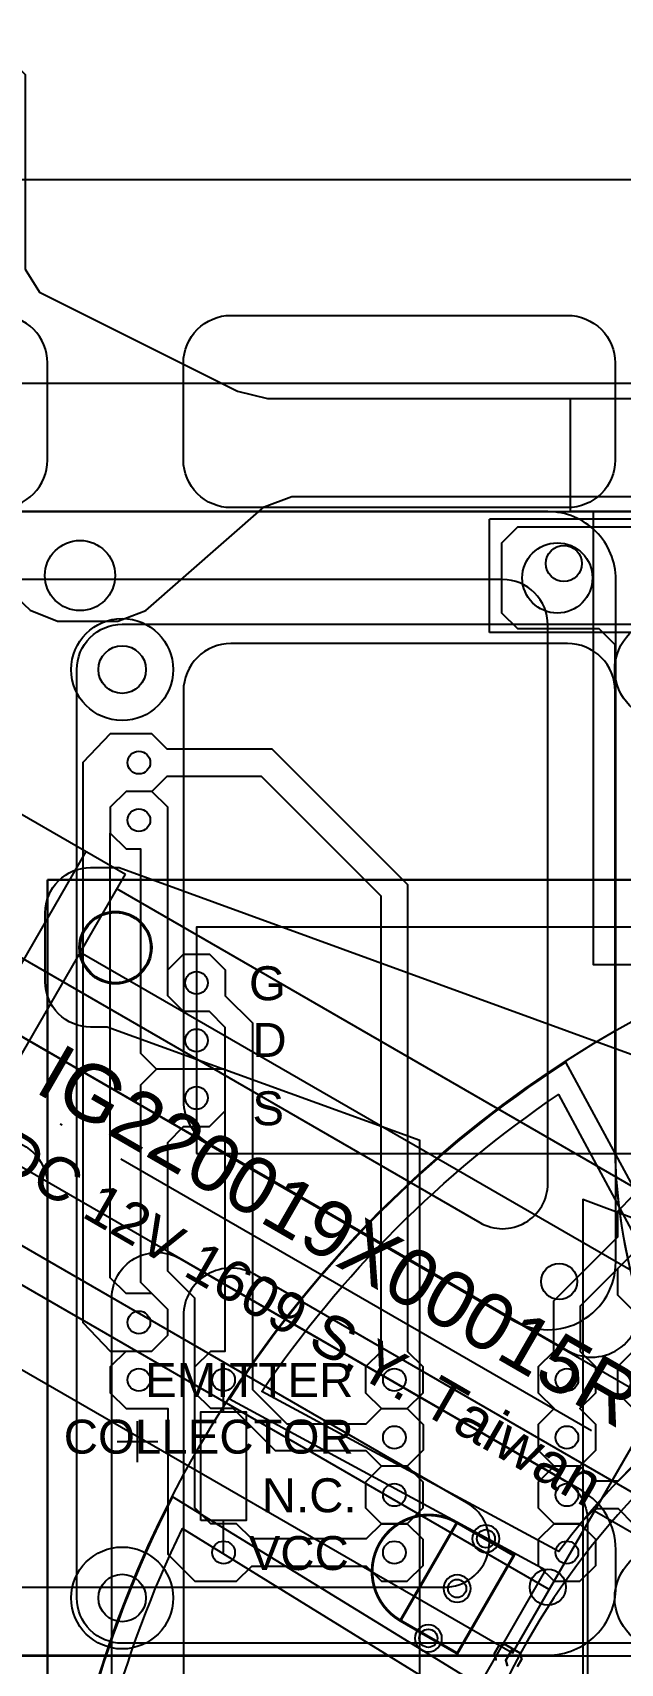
# Model space of a CAD drawing. Header units: inches. Extents: x 0 to 240, y 0 to 240.
# Drawn here: x 69.2 to 95.2, y 124.8 to 196.8 of the extents above; entities that cross this region are included whole.
import ezdxf

# ---------------------------------------------------------------- set-up
doc = ezdxf.new("R2010")
doc.units = ezdxf.units.IN
doc.header["$MEASUREMENT"] = 0
doc.linetypes.add('ACAD_ISO04W100', pattern=[30, 24, -3, 0, -3])
for name, color, linetype in [('Circuit', 30, 'Continuous'), ('Circuit注釈', 7, 'Continuous'), ('frame1', 7, 'Continuous'), ('frame2', 7, 'Continuous'), ('frame3', 7, 'Continuous'), ('frame4', 7, 'Continuous'), ('IG22', 1, 'Continuous'), ('Parts', 3, 'Continuous'), ('TopMarker', 7, 'Continuous')]:
    doc.layers.add(name, color=color, linetype=linetype)
doc.styles.get("Standard").update_dxf_attribs({"font": 'arial.ttf'})

# ---------------------------------------------------------------- blocks, each defined once
blk = doc.blocks.new('ROUNDP')
blk.add_circle((0, 0), 0.5)

msp = doc.modelspace()

# ---------------------------------------------------------------- linework, layer by layer
at = {"color": 1, "linetype": 'ACAD_ISO04W100'}
msp.add_line((120, 120), (16.077, 180), dxfattribs=at)
msp.add_line((83.388, 125.149), (83.388, 125.149))
for radius in [110, 102]:
    msp.add_circle((120, 120), radius, dxfattribs=at)
at = {"layer": 'Circuit'}
for p, q in [((169.908, 159.393), (69.908, 159.393)), ((69.908, 159.393), (69.908, 59.393)), ((69.908, 159.393), (169.908, 159.393)), ((69.908, 59.393), (69.908, 159.393)), ((69.908, 159.393), (169.908, 159.393)), ((69.908, 59.393), (69.908, 159.393)), ((73.876, 133.678), (73.876, 135.478)), ((72.976, 134.578), (74.776, 134.578))]:
    msp.add_line(p, q, dxfattribs=at)
for points in [[(73.203, 170.673), (97.203, 170.673, -0.414214), (99.203, 168.673), (99.203, 127.673, -0.414214), (97.203, 125.673), (73.203, 125.673, -0.414214), (71.203, 127.673), (71.203, 168.673, -0.414214)], [(119.94, 159.393, -1), (119.94, 59.393, -1)], [(94.94, 109.393), (144.94, 109.393, 0.414214), (119.94, 134.393, 0.414214)], [(104.418, 69.549), (104.418, 123.649, 0.414214), (102.968, 125.099), (61.868, 125.099, 0.414214), (60.418, 123.649), (60.418, 69.549, 0.414214), (61.868, 68.099), (102.968, 68.099, 0.414214)]]:
    msp.add_lwpolyline(points, format="xyb", close=True, dxfattribs=at)
for points in [[(74.513, 163.293), (74.513, 163.293), (75.183, 163.963), (79.335, 163.963), (84.623, 158.674), (84.623, 138.575), (84.623, 138.545), (83.953, 137.875), (83.953, 136.735), (84.653, 136.035), (85.793, 136.035), (86.493, 136.735), (86.493, 137.875), (85.823, 138.545), (85.823, 138.575), (85.823, 159.171), (79.832, 165.163), (75.183, 165.163), (74.513, 165.833), (72.673, 165.833), (71.473, 164.563), (71.473, 139.845), (72.673, 138.575), (74.513, 138.575), (75.213, 139.275), (75.213, 140.415), (74.513, 141.115), (73.373, 141.115), (72.673, 141.815), (72.673, 161.453)], [(75.213, 155.407), (75.213, 160.753), (75.213, 162.593), (74.513, 163.293), (73.373, 163.293), (72.673, 162.593), (72.673, 161.453), (73.373, 160.753), (74.013, 160.753), (74.013, 151.727), (74.713, 151.027), (74.713, 151.027)], [(78.105, 136.035), (77.113, 136.035), (76.413, 136.735), (76.413, 137.875), (77.113, 138.575), (77.753, 138.575), (77.753, 151.027), (77.753, 152.867), (77.053, 153.567), (75.913, 153.567), (75.213, 154.267), (75.213, 155.407), (75.913, 156.107), (77.053, 156.107), (77.753, 155.407), (77.753, 154.267), (78.953, 153.067), (78.953, 138.575), (78.953, 136.884), (80.472, 135.365), (83.953, 135.365), (83.983, 135.365), (84.653, 136.035), (85.793, 136.035), (86.493, 135.335), (86.493, 134.195), (85.793, 133.495), (84.653, 133.495), (83.983, 134.165), (83.953, 134.165), (79.975, 134.165), (78.09, 136.05)], [(75.213, 142.113), (75.213, 147.787), (75.913, 148.487), (77.053, 148.487), (77.753, 149.187), (77.753, 151.027), (75.213, 151.027), (74.713, 151.027), (74.013, 150.327), (74.013, 141.617), (74.513, 141.115)], [(95.773, 142.907), (96.913, 142.907), (97.613, 143.607), (97.613, 144.747), (96.913, 145.447), (95.773, 145.447), (95.073, 144.747), (95.073, 143.607), (92.243, 140.777), (92.243, 138.545), (91.573, 137.875), (91.573, 136.735), (92.273, 136.035), (91.573, 135.335), (91.573, 134.195), (92.273, 133.495)], [(73.373, 138.575), (72.673, 137.875), (72.673, 136.735), (73.373, 136.035), (75.213, 136.035), (75.213, 129.615), (76.413, 128.415), (78.253, 128.415), (78.923, 129.085), (83.953, 129.085), (83.983, 129.085), (84.653, 128.415), (85.793, 128.415), (86.493, 129.115), (86.493, 130.255), (85.793, 130.955), (84.653, 130.955), (83.983, 130.285), (83.953, 130.285), (78.923, 130.285), (78.253, 130.955), (77.113, 130.955), (76.413, 131.655), (76.413, 140.91), (75.213, 142.113)], [(93.413, 133.495), (94.113, 134.195), (94.113, 135.335), (93.413, 136.035), (94.113, 136.735), (94.113, 137.875), (93.443, 138.545), (93.443, 140.577), (95.073, 142.207)]]:
    msp.add_lwpolyline(points, dxfattribs=at)
for points in [[(96.943, 138.545), (96.943, 140.397), (97.613, 141.067), (97.613, 142.207), (96.913, 142.907), (95.773, 142.907), (95.073, 142.207), (95.073, 141.067), (95.743, 140.397), (95.743, 138.545), (95.073, 137.875), (95.073, 136.735), (95.773, 136.035), (96.913, 136.035), (97.613, 136.735), (97.613, 137.875)], [(84.653, 130.955), (85.793, 130.955), (86.493, 131.655), (86.493, 132.795), (85.793, 133.495), (84.653, 133.495), (83.953, 132.795), (83.953, 131.655)], [(94.083, 131.625), (95.103, 131.625), (95.773, 130.955), (96.913, 130.955), (97.613, 131.655), (97.613, 132.795), (96.913, 133.495), (95.773, 133.495), (95.103, 132.825), (94.083, 132.825), (93.413, 133.495), (92.273, 133.495), (91.573, 132.795), (91.573, 131.655), (92.273, 130.955), (93.413, 130.955)], [(92.273, 128.415), (93.413, 128.415), (94.113, 129.115), (94.113, 130.255), (93.413, 130.955), (92.273, 130.955), (91.573, 130.255), (91.573, 129.115)]]:
    msp.add_lwpolyline(points, close=True, dxfattribs=at)
for centre, radius in [((73.203, 168.673), 2.25), ((97.203, 168.673), 2.25), ((73.203, 168.673), 1.05), ((73.943, 164.563), 0.5), ((73.943, 162.023), 0.5), ((72.908, 156.393), 1.6), ((72.908, 156.393), 1.6), ((72.908, 156.393), 1.6), ((76.483, 154.837), 0.5), ((76.483, 152.297), 0.5), ((76.483, 149.757), 0.5), ((73.943, 139.845), 0.5), ((73.943, 137.305), 0.5), ((77.683, 137.305), 0.5), ((85.223, 137.305), 0.5), ((92.843, 137.305), 0.5), ((85.223, 134.765), 0.5), ((92.843, 134.765), 0.5), ((85.223, 132.225), 0.5), ((92.843, 132.225), 0.5), ((73.203, 127.673), 2.25), ((77.683, 129.685), 0.5), ((85.223, 129.685), 0.5), ((92.843, 129.685), 0.5), ((97.203, 127.673), 2.25), ((73.203, 127.673), 1.05)]:
    msp.add_circle(centre, radius, dxfattribs=at)
at = {"layer": 'frame1'}
for points in [[(192.816, 195.649, -2.480883), (47.184, 195.649), (68.223, 195.649), (68.923, 194.949), (68.923, 186.349), (69.549, 185.336), (78.297, 180.962), (79.623, 180.649), (160.377, 180.649), (161.703, 180.962), (170.451, 185.336), (171.077, 186.349), (171.077, 194.949), (171.777, 195.649)], [(92, 175.649), (65.79, 175.649, 0.267949), (63.192, 174.149), (56.697, 162.899, 0.414214), (57.795, 158.801), (90.5, 139.919, 0.57735), (95, 142.517), (95, 172.649, 0.414214)], [(65.213, 171.649), (60.295, 163.131, 0.414214), (61.027, 160.399), (89, 144.249, 0.57735), (92, 145.981), (92, 170.649, 0.414214), (90, 172.649), (66.945, 172.649, 0.267949)], [(95, 128.149), (95, 129.815, 0.267949), (93.5, 132.413), (55.295, 154.471, 0.414214), (51.197, 153.373), (43.46, 139.972, -0.386122), (24.901, 134.022, 0.50824), (20.68, 131.641, 0.008141), (20.354, 128.401, 0.439069), (23.343, 125.149), (92, 125.149, 0.414214)], [(40.324, 128.149), (87.422, 128.149, 0.767327), (88.422, 131.881), (56.393, 150.373, 0.414214), (52.295, 149.274), (46.058, 138.472, -0.136577), (39.358, 131.9, 0.775042)]]:
    msp.add_lwpolyline(points, format="xyb", close=True, dxfattribs=at)
for centre in [(92.707, 173.356), (92.5, 141.651), (92, 128.149)]:
    msp.add_circle(centre, 0.8, dxfattribs=at)
at = {"layer": 'frame2'}
for points in [[(192.816, 195.649, -2.480883), (47.184, 195.649), (68.223, 195.649), (68.923, 194.949), (68.923, 186.349), (69.549, 185.336), (78.297, 180.962), (79.623, 180.649), (160.377, 180.649), (161.703, 180.962), (170.451, 185.336), (171.077, 186.349), (171.077, 194.949), (171.777, 195.649)], [(86.323, 175.649), (98.5, 175.649, -0.414214), (100.5, 173.649), (100.5, 137.609, -0.57735), (97.5, 135.877), (56.929, 159.301, -0.414214), (56.197, 162.033), (63.481, 174.649, -0.267949), (65.213, 175.649), (70.17, 175.649)]]:
    msp.add_lwpolyline(points, format="xyb", close=True, dxfattribs=at)
msp.add_lwpolyline([(73.824, 31.3, -0.279671), (72.747, 33.074), (72.747, 140.93, -0.57735), (75.747, 142.663), (92.747, 132.848, -0.267949), (93.747, 131.116), (93.747, 44.036, -0.285908), (92.63, 42.241, 0.282332), (84.528, 29.421, -0.530155), (81.763, 27.599, -0.021909), (73.824, 31.3, -0.032392)], format="xyb", dxfattribs=at)
at = {"layer": 'frame3'}
msp.add_lwpolyline([(159.296, 176.313), (160.522, 175.852), (165.749, 171.274), (166.975, 170.813), (169.638, 170.813), (170.847, 171.294), (175.641, 175.832), (176.149, 177.013), (176.149, 180.613), (175.449, 181.313), (64.541, 181.313), (63.841, 180.613), (63.841, 177.013), (64.35, 175.832), (69.144, 171.294), (70.352, 170.813), (73.015, 170.813), (74.242, 171.274), (79.468, 175.852), (80.695, 176.313)], close=True, dxfattribs=at)
msp.add_lwpolyline([(16.342, 134.656, 0.339708), (80.317, 23.888), (80.929, 23.931), (82.277, 27.27), (82.539, 28.619), (82.539, 33.723), (81.906, 34.721, -0.011521), (77.987, 36.566), (76.686, 36.653), (70.104, 34.568), (69.079, 34.958, -0.253646), (20.377, 116.904), (20.444, 118.062), (25.668, 124.901), (26.15, 126.155, -0.011974), (26.522, 130.642), (25.972, 131.687), (21.55, 134.219), (20.25, 134.664), (16.685, 135.165)], format="xyb", close=True, dxfattribs=at)
msp.add_circle((71.341, 172.825), 1.55, dxfattribs=at)
at = {"layer": 'frame4'}
for points in [[(49.628, 190.313), (190.311, 190.313, -2.397779)], [(69.908, 177.925), (69.908, 182.213, 0.414214), (67.808, 184.313), (53.091, 184.313, 0.209682), (51.546, 183.635, 0.015592), (47.754, 179.249, 0.631304), (49.385, 175.825), (67.808, 175.825, 0.414214)], [(78.008, 184.313), (92.87, 184.313, -0.414214), (94.97, 182.213), (94.97, 177.925, -0.414214), (92.87, 175.825), (78.008, 175.825, -0.414214), (75.908, 177.925), (75.908, 182.213, -0.414214)], [(94.97, 147.969), (94.97, 167.725, 0.414214), (92.87, 169.825), (78.008, 169.825, 0.414214), (75.908, 167.725), (75.908, 149.61, 0.267949), (76.958, 147.791), (92.896, 138.59, 0.675783), (95.962, 140.994, -0.070807)], [(57.302, 114.31), (65.778, 146.375, -0.878465), (69.908, 145.839), (69.908, 76.396, -0.894282), (65.76, 75.931), (57.284, 113.309, -0.120945)], [(78.345, 115.077), (109.416, 120.13, 0.705181), (110.129, 124.021), (79.058, 141.96, 0.57735), (75.908, 140.141), (75.908, 117.15, 0.462261)]]:
    msp.add_lwpolyline(points, format="xyb", close=True, dxfattribs=at)
for centre in [(71.341, 172.825), (92.42, 172.717), (72.908, 156.393)]:
    msp.add_circle(centre, 1.55, dxfattribs=at)
at = {"layer": 'IG22'}
for p, q in [((57.715, 168.662), (73.347, 159.637)), ((60.615, 141.584), (71.615, 160.637)), ((62.347, 140.584), (73.347, 159.637)), ((100.685, 142.987), (72.972, 158.987)), ((99.06, 140.173), (71.347, 156.173)), ((92.06, 128.048), (64.347, 144.048)), ((90.435, 125.234), (100.685, 142.987)), ((90.435, 125.234), (62.722, 141.234)), ((95.56, 134.111), (92.06, 128.048)), ((95.792, 130.513), (94.06, 131.513))]:
    msp.add_line(p, q, dxfattribs=at)
at = {"layer": 'Parts'}
for p, q in [((150.92, 175.313), (89.42, 175.313)), ((89.42, 170.313), (89.42, 175.313)), ((150.92, 170.313), (89.42, 170.313)), ((77.683, 135.895), (77.683, 137.305)), ((77.683, 129.685), (77.683, 131.095))]:
    msp.add_line(p, q, dxfattribs=at)
for points in [[(93, 180.649), (147, 180.649), (147, 175.649), (93, 175.649)], [(76.483, 147.297), (97.083, 147.297), (97.083, 157.297), (76.483, 157.297)], [(76.683, 131.095), (76.683, 135.895), (77.683, 135.895), (78.683, 135.895), (78.683, 131.095)]]:
    msp.add_lwpolyline(points, close=True, dxfattribs=at)
msp.add_lwpolyline([(94, 175.649), (94, 155.649), (100, 155.649), (100, 175.649)], dxfattribs=at)
at = {"layer": 'Parts', "linetype": 'Continuous'}
msp.add_lwpolyline([(168.136, 59.293), (165.217, 59.293, -0.468234), (163.25, 61.652, 0.153908), (163.1, 62.846), (147.487, 96.893), (92.477, 96.893), (76.562, 62.318), (76.562, 61.293, -0.414214), (74.562, 59.293), (71.574, 59.293, -0.414214), (69.574, 61.293), (69.574, 63.155), (86.34, 99.578), (86.34, 147.874), (72.545, 152.884), (71.808, 152.884, -0.414214), (69.808, 154.884), (69.808, 157.933, -0.414214), (71.808, 159.933), (73.073, 159.933), (119.695, 142.926), (166.158, 159.744)], format="xyb", dxfattribs=at)
at = {"layer": 'Parts', "color": 60}
msp.add_lwpolyline([(169.893, 111.83, 0.10631), (164.439, 132.135), (150.918, 123.821), (147.978, 128.913), (161.951, 136.472, 0.10631), (147.075, 151.329), (139.523, 137.368), (134.431, 140.308), (142.752, 153.841, 0.10631), (122.44, 159.269), (122.88, 143.403), (117, 143.403), (117.44, 159.283, 0.10631), (97.136, 153.829), (105.45, 140.308), (100.357, 137.368), (92.798, 151.341, 0.10631), (77.941, 136.465), (91.902, 128.913), (88.962, 123.821), (75.429, 132.142, 0.10631), (70.001, 111.83)], format="xyb", dxfattribs=at)
for points in [[(99.542, 136.781, 0.0733), (92.489, 129.728), (79.363, 136.799, -0.095443), (92.472, 149.907)], [(150.22, 95.716, 0.270337), (152.919, 105.505, 1.12268), (86.961, 105.505, 0.270337), (89.66, 95.716, 0.646816)], [(88.549, 122.904, 0.0733), (85.968, 113.27), (71.065, 112.83, -0.095443), (75.863, 130.736)]]:
    msp.add_lwpolyline(points, format="xyb", close=True, dxfattribs=at)
at = {"layer": 'Parts', "linetype": 'Continuous'}
msp.add_lwpolyline([(146.34, 101.893), (146.34, 101.893), (146.34, 145.285), (119.94, 135.393), (93.54, 145.272), (93.54, 101.893)], close=True, dxfattribs=at)
at = {"layer": 'Parts'}
for points, const_width in [([(85.489, 126.674, -1), (87.989, 131.004)], 0.127), ([(87.973, 130.976, -1), (88.005, 131.031)], 0.0635), ([(87.962, 131.02, -1), (88.017, 130.988)], 0.0635), ([(88.005, 131.031, -1), (87.973, 130.976)], 0.0635), ([(90.473, 129.57, -1), (90.528, 129.538)], 0.0635), ([(90.517, 129.581, -1), (90.485, 129.526)], 0.0635), ([(85.473, 126.646, -1), (85.505, 126.701)], 0.0635), ([(85.517, 126.658, -1), (85.462, 126.69)], 0.0635), ([(85.505, 126.701, -1), (85.473, 126.646)], 0.0635), ([(89.84, 125.532, -1), (89.827, 125.581)], 0.0508), ([(89.812, 125.569, -1), (89.856, 125.544)], 0.0508), ([(90.087, 125.606, -1), (90.112, 125.65)], 0.0508), ([(90.093, 125.653, -1), (90.106, 125.604)], 0.0508), ([(90.415, 125.446, -1), (90.459, 125.42)], 0.0508), ([(88.028, 125.208, -1), (87.973, 125.24)], 0.0635), ([(88.017, 125.251, -1), (87.985, 125.196)], 0.0635), ([(89.614, 125.213, -1), (89.663, 125.226)], 0.0508), ([(89.661, 125.206, -1), (89.617, 125.232)], 0.0508), ([(89.735, 124.96, -1), (89.685, 124.946)], 0.0508), ([(90.12, 124.92, -1), (90.17, 124.933)], 0.0508), ([(90.167, 124.914, -1), (90.123, 124.94)], 0.0508), ([(90.75, 125.232, -1), (90.799, 125.245)], 0.0508), ([(90.788, 125.26, -1), (90.762, 125.216)], 0.0508), ([(90.871, 124.979, -1), (90.822, 124.965)], 0.0508), ([(90.824, 124.985, -1), (90.868, 124.959)], 0.0508)]:
    msp.add_lwpolyline(points, format="xyb", dxfattribs=dict(at, const_width=const_width))
for points, const_width in [([(87.989, 131.004), (85.489, 126.674)], 0.127), ([(90.501, 129.554), (87.989, 131.004)], 0.127), ([(88.001, 125.224), (90.501, 129.554)], 0.127), ([(85.489, 126.674), (88.001, 125.224)], 0.127), ([(89.639, 125.219), (89.834, 125.557)], 0.102), ([(89.834, 125.557), (90.1, 125.628)], 0.102), ([(90.1, 125.628), (90.775, 125.238)], 0.102), ([(90.145, 124.927), (90.437, 125.433)], 0.102), ([(89.71, 124.953), (89.639, 125.219)], 0.102), ([(90.216, 124.661), (90.145, 124.927)], 0.102), ([(90.846, 124.972), (90.651, 124.634)], 0.102), ([(90.775, 125.238), (90.846, 124.972)], 0.102)]:
    msp.add_lwpolyline(points, dxfattribs=dict(at, const_width=const_width))
for centre, radius in [((92.42, 172.717), 1.55), ((89.264, 130.291), 0.4), ((87.994, 128.091), 0.4), ((86.724, 125.892), 0.4)]:
    msp.add_circle(centre, radius, dxfattribs=at)
at = {"layer": 'Parts', "linetype": 'Continuous'}
msp.add_circle((72.908, 156.393), 1.6, dxfattribs=at)
at = {"layer": 'TopMarker'}
msp.add_lwpolyline([(122.306, 123.079, -0.688952), (117.634, 123.079, -0.387064), (94.97, 147.969), (94.97, 169.769), (94.27, 170.469), (90.67, 170.469), (89.97, 171.169), (89.97, 174.269), (90.67, 174.969), (94.97, 174.969), (144.97, 174.969), (149.27, 174.969), (149.97, 174.269), (149.97, 171.169), (149.27, 170.469), (145.67, 170.469), (144.97, 169.769), (144.97, 147.969, -0.387064)], format="xyb", close=True, dxfattribs=at)

# ---------------------------------------------------------------- block references
at = {"layer": 'Parts', "xscale": -1.199999999999999, "yscale": 1.199999999999999, "rotation": 239.9999999999999}
for p in [(89.264, 130.291), (89.264, 130.291), (89.264, 130.291), (89.264, 130.291), (87.994, 128.091), (87.994, 128.091), (87.994, 128.091), (87.994, 128.091), (86.724, 125.892), (86.724, 125.892), (86.724, 125.892), (86.724, 125.892)]:
    msp.add_blockref('ROUNDP', p, dxfattribs=at)

# ---------------------------------------------------------------- texts
at = {"layer": 'Circuit注釈', "char_height": 1.5, "attachment_point": 1}
for s, insert in [('G', (78.803, 155.57)), ('D', (78.953, 153.067)), ('S', (78.953, 150.049)), ('EMITTER', (74.214, 138.05)), ('COLLECTOR', (70.622, 135.548)), ('N.C.', (79.366, 132.959)), ('VCC', (78.788, 130.407))]:
    msp.add_mtext_dynamic_manual_height_columns(s, width=5.84445, gutter_width=1, heights=[0], dxfattribs=dict(at, insert=insert))
at = {"layer": 'IG22', "color": 7, "insert": (70.512, 152.227), "char_height": 0.2, "attachment_point": 1, "rotation": 330}
msp.add_mtext_dynamic_manual_height_columns('{\\H12.5x;IG220019X00015R\\P\\H0.04x; \\P\\H19x;DC \\H0.94737x;12V 1609\\H1.05556x; S.Y. Taiwan}', width=30.48486, gutter_width=1, heights=[6.349], dxfattribs=at)

doc.saveas('drawing.dxf')
